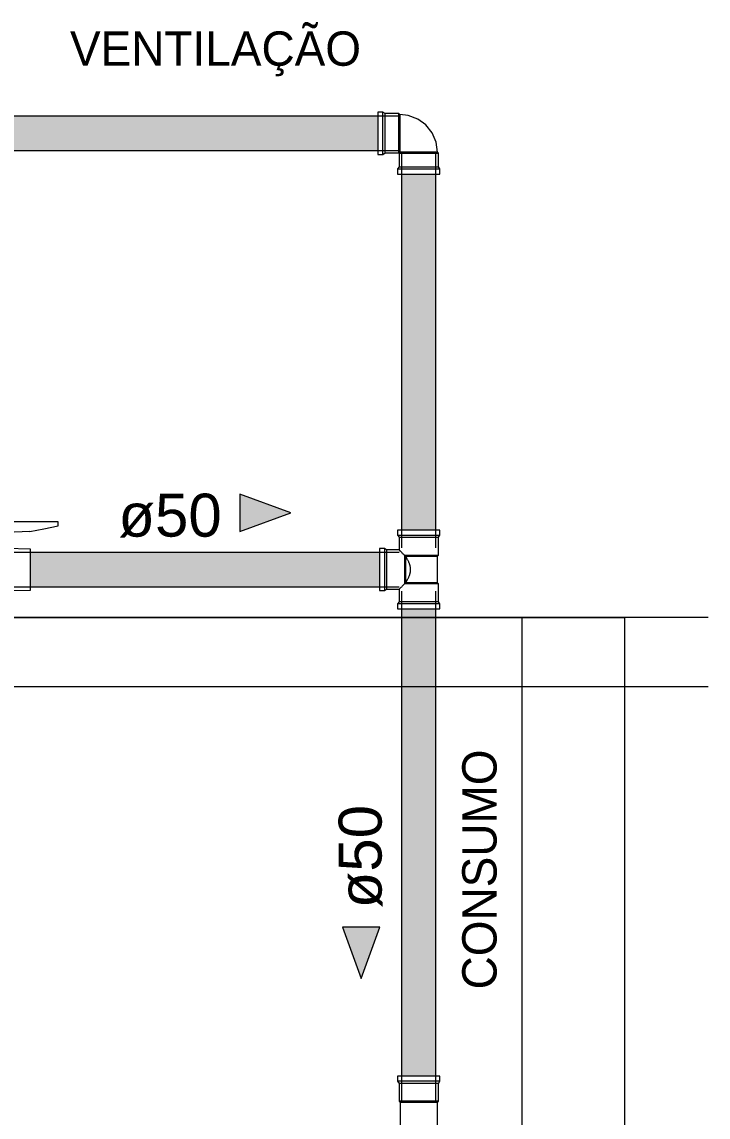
# Model space of a CAD drawing. Header units: metres. Extents: x -0.9 to 62, y -37.3 to 60.
# Drawn here: x 26.515 to 27.514, y 3.073 to 4.667 of the extents above; entities that cross this region are included whole.
import ezdxf

# ---------------------------------------------------------------- set-up
doc = ezdxf.new("R2010")
doc.units = ezdxf.units.M
for name, color, linetype, lineweight in [('A-DETL', 7, 'Continuous', 5), ('G-ANNO-TEXT', 7, 'Continuous', 5), ('P-PIPE', 7, 'Continuous', 5), ('P-PIPE-IDEN', 7, 'Continuous', 5)]:
    doc.layers.add(name, color=color, linetype=linetype, lineweight=lineweight)
doc.layers.add('A-FLOR', color=7, linetype='Continuous', lineweight=9, true_color=0x007f00)
doc.styles.add('Arial_3', font='arial.ttf', dxfattribs={"height": 0.0625})
doc.styles.add('Century Gothic_2', font='GOTHIC.TTF', dxfattribs={"height": 0.05})

# ---------------------------------------------------------------- blocks, each defined once
blk = doc.blocks.new('Te_Reducao - Agua Fria_Soldavel - MEP - Tigre - Standard-2111387-DD')
at = {"layer": 'P-PIPE'}
for p, q in [((45.405, 3.9274), (45.405, 3.9199)), ((45.4665, 3.9274), (45.405, 3.9274)), ((45.4665, 3.9199), (45.4665, 3.9274)), ((45.405, 3.9199), (45.4071, 3.9169)), ((45.405, 3.9199), (45.4665, 3.9199)), ((45.4071, 3.9169), (45.4071, 3.8987)), ((45.4071, 3.9169), (45.4644, 3.9169)), ((45.4644, 3.9169), (45.4665, 3.9199)), ((45.4644, 3.891), (45.4644, 3.9169)), ((45.3859, 3.9008), (45.3784, 3.9008)), ((45.3784, 3.9008), (45.3784, 3.8393)), ((45.3889, 3.8987), (45.3859, 3.9008)), ((45.3859, 3.9008), (45.3859, 3.8393)), ((45.4071, 3.8987), (45.3889, 3.8987)), ((45.3889, 3.8987), (45.3889, 3.8414)), ((45.4148, 3.891), (45.4148, 3.849)), ((45.4148, 3.891), (45.4644, 3.891)), ((45.4165, 3.8893), (45.4165, 3.8507)), ((45.4165, 3.8893), (45.4629, 3.8893)), ((45.4629, 3.8893), (45.4644, 3.891)), ((45.4629, 3.87), (45.4629, 3.8893)), ((45.4629, 3.8507), (45.4629, 3.87)), ((45.3859, 3.8393), (45.3889, 3.8414)), ((45.3889, 3.8414), (45.4071, 3.8414)), ((45.4071, 3.8414), (45.4071, 3.8231)), ((45.4644, 3.849), (45.4148, 3.849)), ((45.4629, 3.8507), (45.4165, 3.8507)), ((45.4644, 3.849), (45.4629, 3.8507)), ((45.4644, 3.8231), (45.4644, 3.849)), ((45.3784, 3.8393), (45.3859, 3.8393)), ((45.4071, 3.8231), (45.405, 3.8201)), ((45.405, 3.8201), (45.405, 3.8126)), ((45.4665, 3.8201), (45.405, 3.8201)), ((45.405, 3.8126), (45.4665, 3.8126)), ((45.4644, 3.8231), (45.4071, 3.8231)), ((45.4665, 3.8201), (45.4644, 3.8231)), ((45.4665, 3.8126), (45.4665, 3.8201))]:
    blk.add_line(p, q, dxfattribs=at)
for points, knots in [([(45.4148, 3.891), (45.4137, 3.8921), (45.4122, 3.8936), (45.4107, 3.8951), (45.4099, 3.8959), (45.4093, 3.8965), (45.4088, 3.897), (45.4083, 3.8975), (45.4074, 3.8984), (45.4072, 3.8987), (45.4071, 3.8987)], [0, 0, 0, 0, 0.25, 0.375, 0.4375, 0.5, 0.5625, 0.625, 0.75, 1, 1, 1, 1]), ([(45.4239, 3.87), (45.4238, 3.8712), (45.4237, 3.8731), (45.4233, 3.8751), (45.423, 3.8763), (45.4227, 3.8771), (45.4225, 3.878), (45.4221, 3.8791), (45.4215, 3.8804), (45.4207, 3.882), (45.4199, 3.8836), (45.4191, 3.8851), (45.418, 3.887), (45.4171, 3.8884), (45.4165, 3.8893)], [0, 0, 0, 0, 0.166667, 0.25, 0.291667, 0.333333, 0.375, 0.416667, 0.5, 0.583333, 0.666667, 0.75, 0.833333, 1, 1, 1, 1]), ([(45.4165, 3.8507), (45.4171, 3.8516), (45.418, 3.853), (45.4191, 3.8549), (45.4199, 3.8564), (45.4207, 3.858), (45.4215, 3.8596), (45.4221, 3.8609), (45.4225, 3.862), (45.4227, 3.8629), (45.423, 3.8637), (45.4233, 3.8649), (45.4237, 3.8669), (45.4238, 3.8688), (45.4239, 3.87)], [0, 0, 0, 0, 0.166667, 0.25, 0.333333, 0.416667, 0.5, 0.583333, 0.625, 0.666667, 0.708333, 0.75, 0.833333, 1, 1, 1, 1]), ([(45.4071, 3.8414), (45.4072, 3.8414), (45.4073, 3.8415), (45.4077, 3.8419), (45.4083, 3.8425), (45.4093, 3.8435), (45.4109, 3.845), (45.4126, 3.8469), (45.414, 3.8483), (45.4148, 3.849)], [0, 0, 0, 0, 0.166667, 0.25, 0.333333, 0.5, 0.666667, 0.833333, 1, 1, 1, 1])]:
    blk.add_open_spline(points, degree=3, knots=knots, dxfattribs=at)
for points in [[(45.4165, 3.8893), (45.4162, 3.8896), (45.4156, 3.8901), (45.4151, 3.8907), (45.4148, 3.891)], [(45.4148, 3.849), (45.4151, 3.8493), (45.4156, 3.8499), (45.4162, 3.8504), (45.4165, 3.8507)]]:
    blk.add_open_spline(points, degree=3, dxfattribs=at)
blk = doc.blocks.new('AF_Soldavel_Curva 45_90 - Standard-3705015-DD')
at = {"layer": 'P-PIPE'}
for p, q in [((45.405, 3.1328), (45.405, 3.1253)), ((45.4358, 3.1328), (45.405, 3.1328)), ((45.405, 3.1253), (45.4071, 3.1223)), ((45.4358, 3.1253), (45.405, 3.1253)), ((45.4665, 3.1328), (45.4358, 3.1328)), ((45.4665, 3.1253), (45.4358, 3.1253)), ((45.4644, 3.1223), (45.4665, 3.1253)), ((45.4665, 3.1253), (45.4665, 3.1328)), ((45.4071, 3.1223), (45.4071, 3.0964)), ((45.4358, 3.1223), (45.4071, 3.1223)), ((45.4644, 3.1223), (45.4358, 3.1223)), ((45.4644, 3.0964), (45.4644, 3.1223)), ((45.4071, 3.0964), (45.4086, 3.0947)), ((45.4358, 3.0964), (45.4071, 3.0964)), ((45.4358, 3.0947), (45.4086, 3.0947)), ((45.4644, 3.0964), (45.4358, 3.0964)), ((45.4629, 3.0947), (45.4358, 3.0947)), ((45.4629, 3.0947), (45.4644, 3.0964))]:
    blk.add_line(p, q, dxfattribs=at)
at = {"layer": 'P-PIPE', "flags": 128}
for points in [[(45.4086, 3.0947), (45.4086, 3.091), (45.4086, 3.0872), (45.4086, 3.0834), (45.4086, 3.0796), (45.4086, 3.0759), (45.4086, 3.0722), (45.4086, 3.0686), (45.4086, 3.0649), (45.4086, 3.0614), (45.4086, 3.0578), (45.4086, 3.0544), (45.4086, 3.051), (45.4086, 3.0477), (45.4086, 3.0444), (45.4086, 3.0412), (45.4086, 3.0382), (45.4086, 3.0352), (45.4086, 3.0323), (45.4086, 3.0295), (45.4086, 3.0268), (45.4086, 3.0242), (45.4086, 3.0217), (45.4086, 3.0194), (45.4086, 3.0171), (45.4086, 3.015), (45.4086, 3.013), (45.4086, 3.0112), (45.4086, 3.0095), (45.4086, 3.0079), (45.4086, 3.0064), (45.4086, 3.0051), (45.4086, 3.004), (45.4086, 3.003), (45.4086, 3.0021), (45.4086, 3.0014), (45.4086, 3.0008), (45.4086, 3.0004), (45.4086, 3.0001), (45.4086, 3), (45.4086, 3)], [(45.4629, 3), (45.4629, 3.0001), (45.4629, 3.0003), (45.4629, 3.0007), (45.4629, 3.0012), (45.4629, 3.0019), (45.4629, 3.0027), (45.4629, 3.0037), (45.4629, 3.0048), (45.4629, 3.0061), (45.4629, 3.0075), (45.4629, 3.009), (45.4629, 3.0107), (45.4629, 3.0125), (45.4629, 3.0145), (45.4629, 3.0165), (45.4629, 3.0187), (45.4629, 3.0211), (45.4629, 3.0235), (45.4629, 3.0261), (45.4629, 3.0287), (45.4629, 3.0315), (45.4629, 3.0344), (45.4629, 3.0373), (45.4629, 3.0404), (45.4629, 3.0436), (45.4629, 3.0468), (45.4629, 3.0501), (45.4629, 3.0535), (45.4629, 3.0569), (45.4629, 3.0604), (45.4629, 3.064), (45.4629, 3.0676), (45.4629, 3.0712), (45.4629, 3.0749), (45.4629, 3.0786), (45.4629, 3.0824), (45.4629, 3.0861), (45.4629, 3.0899), (45.4629, 3.0937), (45.4629, 3.0947)]]:
    blk.add_lwpolyline(points, dxfattribs=at)
at = {"layer": 'P-PIPE'}
for radius, start, end in [(0.0307, 152.6621, 270), (0.0307, 152.384, 168.025), (0.0308, 270, 27.1801), (0.0307, 11.975, 27.4803), (0.0308, 173.3147, 186.6915), (0.0287, 163.3874, 270), (0.0272, 178.1902, 270), (0.0286, 270, 16.3804), (0.0271, 354.6987, 1.7998), (0.0308, 353.3085, 6.6853), (0.0308, 191.9794, 228.0265), (0.0271, 270, 330), (0.0308, 311.9735, 348.0206), (0.0307, 233.3167, 246.6935), (0.0307, 251.9815, 270), (0.0307, 270, 288.0185), (0.0308, 293.3065, 306.6833)]:
    blk.add_arc((45.4358, 3), radius, start, end, dxfattribs=at)
blk = doc.blocks.new('AF_Registro Esfera VS Compacto - Soldável - 50 mm-3437326-DD')
at = {"layer": 'P-PIPE'}
for p, q in [((44.8108, 3.9396), (44.7965, 3.9396)), ((44.8327, 3.9396), (44.8108, 3.9396)), ((44.8108, 3.9283), (44.8108, 3.9396)), ((44.9108, 3.9396), (44.8327, 3.9396)), ((44.8327, 3.9283), (44.8327, 3.9396)), ((44.9108, 3.9334), (44.9108, 3.9396)), ((44.7788, 3.9334), (44.7788, 3.9236)), ((44.7788, 3.9236), (44.7941, 3.9236)), ((44.787, 3.9236), (44.7861, 3.9086)), ((44.8108, 3.9283), (44.7949, 3.9283)), ((44.8335, 3.9283), (44.8108, 3.9283)), ((44.8356, 3.9236), (44.8338, 3.9236)), ((44.8346, 3.9236), (44.8338, 3.9236)), ((44.8355, 3.9086), (44.8346, 3.9236)), ((44.8347, 3.9236), (44.8356, 3.9236)), ((44.8696, 3.9254), (44.836, 3.9238)), ((44.7856, 3.9086), (44.7856, 3.8867)), ((44.8108, 3.9086), (44.7856, 3.9086)), ((44.836, 3.9086), (44.8108, 3.9086)), ((44.836, 3.8867), (44.836, 3.9086)), ((44.7861, 3.9006), (44.7509, 3.8999)), ((44.7509, 3.8999), (44.7509, 3.8401)), ((44.7861, 3.8992), (44.7861, 3.9004)), ((44.7861, 3.8991), (44.7861, 3.8984)), ((44.7861, 3.8955), (44.7861, 3.8984)), ((44.7861, 3.8955), (44.7861, 3.8936)), ((44.7861, 3.8895), (44.7861, 3.8936)), ((44.7861, 3.8895), (44.7861, 3.8868)), ((44.8707, 3.8999), (44.8355, 3.9006)), ((44.8355, 3.9004), (44.8355, 3.8993)), ((44.8355, 3.8984), (44.8355, 3.8991)), ((44.8355, 3.8984), (44.8355, 3.8955)), ((44.8355, 3.8936), (44.8355, 3.8955)), ((44.8355, 3.8936), (44.8355, 3.8895)), ((44.8355, 3.8868), (44.8355, 3.8895)), ((44.8707, 3.8401), (44.8707, 3.8999)), ((44.7861, 3.8815), (44.7861, 3.8868)), ((44.7861, 3.8815), (44.7861, 3.8788)), ((44.7861, 3.8612), (44.7861, 3.8788)), ((44.8355, 3.8868), (44.8355, 3.8815)), ((44.8355, 3.8788), (44.8355, 3.8815)), ((44.8355, 3.8788), (44.8355, 3.8612)), ((44.7861, 3.8612), (44.7861, 3.8585)), ((44.7861, 3.8531), (44.7861, 3.8585)), ((44.8355, 3.8585), (44.8355, 3.8612)), ((44.8355, 3.8585), (44.8355, 3.8531)), ((44.7861, 3.8532), (44.7861, 3.8505)), ((44.7861, 3.8464), (44.7861, 3.8505)), ((44.7861, 3.8464), (44.7861, 3.8445)), ((44.7861, 3.8416), (44.7861, 3.8445)), ((44.7861, 3.8416), (44.7861, 3.8409)), ((44.8355, 3.8505), (44.8355, 3.8532)), ((44.8355, 3.8505), (44.8355, 3.8464)), ((44.8355, 3.8445), (44.8355, 3.8464)), ((44.8355, 3.8445), (44.8355, 3.8416)), ((44.8355, 3.8409), (44.8355, 3.8416)), ((44.7509, 3.8401), (44.7861, 3.8394)), ((44.7861, 3.8394), (44.7861, 3.8408)), ((44.8355, 3.8408), (44.8355, 3.8394)), ((44.8355, 3.8394), (44.8707, 3.8401))]:
    blk.add_line(p, q, dxfattribs=at)
at = {"layer": 'P-PIPE', "flags": 128}
for points in [[(44.7965, 3.9396), (44.7874, 3.9364), (44.7788, 3.9334)], [(44.8338, 3.9236), (44.8336, 3.9259), (44.8335, 3.9283)], [(44.836, 3.9238), (44.8358, 3.9237), (44.8356, 3.9236)], [(44.8356, 3.9236), (44.8358, 3.9237), (44.836, 3.9238)], [(44.8696, 3.9254), (44.8902, 3.9294), (44.9108, 3.9334)], [(44.7861, 3.9006), (44.7877, 3.9016), (44.7893, 3.9024), (44.791, 3.9033), (44.7927, 3.904), (44.7945, 3.9047), (44.7962, 3.9053), (44.798, 3.9059), (44.7998, 3.9064), (44.8016, 3.9068), (44.8035, 3.9071), (44.8053, 3.9074), (44.8072, 3.9075), (44.809, 3.9076), (44.8109, 3.9077), (44.8128, 3.9076), (44.8146, 3.9075), (44.8165, 3.9073), (44.8183, 3.9071), (44.8202, 3.9067), (44.822, 3.9063), (44.8238, 3.9058), (44.8256, 3.9053), (44.8273, 3.9046), (44.8291, 3.904), (44.8308, 3.9032), (44.8324, 3.9024), (44.8341, 3.9015), (44.8355, 3.9006)], [(44.8355, 3.8394), (44.8339, 3.8384), (44.8323, 3.8376), (44.8306, 3.8367), (44.8289, 3.836), (44.8271, 3.8353), (44.8254, 3.8347), (44.8236, 3.8341), (44.8218, 3.8336), (44.82, 3.8332), (44.8181, 3.8329), (44.8163, 3.8326), (44.8144, 3.8325), (44.8126, 3.8324), (44.8107, 3.8323), (44.8088, 3.8324), (44.807, 3.8325), (44.8051, 3.8327), (44.8033, 3.8329), (44.8014, 3.8333), (44.7996, 3.8337), (44.7978, 3.8342), (44.796, 3.8347), (44.7943, 3.8354), (44.7925, 3.836), (44.7908, 3.8368), (44.7892, 3.8376), (44.7875, 3.8385), (44.7861, 3.8394)]]:
    blk.add_lwpolyline(points, dxfattribs=at)
at = {"layer": 'P-PIPE'}
blk.add_open_spline([(44.7941, 3.9236), (44.7942, 3.9244), (44.7945, 3.9259), (44.7948, 3.9275), (44.7949, 3.9283)], degree=3, dxfattribs=at)
blk = doc.blocks.new('Joelho 45_90 - Agua Fria_Soldavel - MEP - Tigre - Standard-2081496-DD')
at = {"layer": 'P-PIPE'}
for p, q in [((45.3837, 4.5357), (45.3762, 4.5357)), ((45.3762, 4.5357), (45.3762, 4.4742)), ((45.3867, 4.5336), (45.3837, 4.5357)), ((45.3837, 4.4742), (45.3837, 4.5357)), ((45.4067, 4.5336), (45.3867, 4.5336)), ((45.3867, 4.4763), (45.3867, 4.5336)), ((45.4084, 4.5322), (45.4067, 4.5336)), ((45.4067, 4.5336), (45.4067, 4.4763)), ((45.4067, 4.4763), (45.4067, 4.5336)), ((45.4084, 4.4779), (45.4084, 4.5322)), ((45.4084, 4.5322), (45.4084, 4.4779)), ((45.3762, 4.4742), (45.3837, 4.4742)), ((45.3837, 4.4742), (45.3867, 4.4763)), ((45.3867, 4.4763), (45.4067, 4.4763)), ((45.4067, 4.4763), (45.4084, 4.4779)), ((45.4086, 4.4776), (45.4071, 4.4759)), ((45.4071, 4.4759), (45.4644, 4.4759)), ((45.4071, 4.4759), (45.4071, 4.4559)), ((45.4644, 4.4759), (45.4071, 4.4759)), ((45.4629, 4.4776), (45.4086, 4.4776)), ((45.4086, 4.4776), (45.4629, 4.4776)), ((45.4644, 4.4759), (45.4629, 4.4776)), ((45.4644, 4.4559), (45.4644, 4.4759)), ((45.4071, 4.4559), (45.405, 4.4529)), ((45.405, 4.4529), (45.405, 4.4454)), ((45.405, 4.4529), (45.4665, 4.4529)), ((45.4071, 4.4559), (45.4644, 4.4559)), ((45.4665, 4.4529), (45.4644, 4.4559)), ((45.4665, 4.4454), (45.4665, 4.4529)), ((45.405, 4.4454), (45.4665, 4.4454))]:
    blk.add_line(p, q, dxfattribs=at)
at = {"layer": 'P-PIPE', "flags": 128}
for points in [[(45.4629, 4.4776), (45.461, 4.4921), (45.4552, 4.5056), (45.4461, 4.517), (45.4342, 4.5256), (45.4205, 4.5308), (45.4084, 4.5322)], [(45.4084, 4.4779), (45.4086, 4.4777), (45.4086, 4.4776)]]:
    blk.add_lwpolyline(points, dxfattribs=at)
blk = doc.blocks.new('Anotacao_Tuboseta - Fluxo 1-2612753-DD')
at = {"layer": 'P-PIPE-IDEN'}
blk.add_hatch(color=256, dxfattribs=at).paths.add_polyline_path([(45.1754, 3.9254), (45.1754, 3.9795), (45.2497, 3.9524)])
for p, q in [((45.2497, 3.9524), (45.1754, 3.9795)), ((45.1754, 3.9795), (45.1754, 3.9254)), ((45.1754, 3.9254), (45.2497, 3.9524))]:
    blk.add_line(p, q, dxfattribs=at)
blk = doc.blocks.new('Anotacao_Tuboseta - Fluxo 2-2612755-DD')
at = {"layer": 'P-PIPE-IDEN'}
blk.add_hatch(color=256, dxfattribs=at).paths.add_polyline_path([(45.3908, 2.3284), (45.3637, 2.2541), (45.3367, 2.3284)])
for p, q in [((45.3908, 2.3284), (45.3367, 2.3284)), ((45.3367, 2.3284), (45.3637, 2.2541)), ((45.3637, 2.2541), (45.3908, 2.3284))]:
    blk.add_line(p, q, dxfattribs=at)

msp = doc.modelspace()

# ---------------------------------------------------------------- hatches: boundary and pattern name
at = {"layer": 'P-PIPE', "true_color": 0x00ffff}
for points in [[(26.9628, 4.505), (27.0332, 4.505), (27.0332, 4.53), (26.4678, 4.53), (26.4678, 4.505), (26.8527, 4.505)], [(26.4678, 4.48), (27.0332, 4.4802), (27.0332, 4.505), (26.4678, 4.505), (26.4678, 4.4809)], [(27.0678, 3.9274), (27.0928, 3.9274), (27.0928, 4.4454), (27.0678, 4.4454), (27.0678, 4.2297)], [(27.0995, 3.9274), (27.1178, 3.9274), (27.1177, 4.4454), (27.0928, 4.4454), (27.0928, 3.9274), (27.0992, 3.9274)], [(27.0179, 3.87), (27.0354, 3.87), (27.0354, 3.895), (26.5277, 3.895), (26.5277, 3.87), (26.9628, 3.87)], [(26.9628, 3.845), (27.0354, 3.845), (27.0354, 3.87), (26.5277, 3.87), (26.5277, 3.845), (26.8527, 3.845)], [(27.068, 3.1328), (27.0928, 3.1328), (27.0926, 3.8126), (27.0678, 3.8126), (27.0678, 3.1328)], [(27.0995, 3.1328), (27.1178, 3.1328), (27.1177, 3.8126), (27.0928, 3.8126), (27.0928, 3.1328), (27.0992, 3.1328)]]:
    msp.add_hatch(color=4, dxfattribs=at).paths.add_polyline_path(points)

# ---------------------------------------------------------------- linework, layer by layer
at = {"layer": 'A-DETL', "color": 9, "true_color": 0xc0c0c0}
for p, q in [((24.0928, 3.8), (27.3928, 3.8)), ((27.2428, 3.8), (27.2428, 0)), ((27.3928, 0), (27.3928, 3.8)), ((24.2428, 3.7), (27.2428, 3.7))]:
    msp.add_line(p, q, dxfattribs=at)
at = {"layer": 'A-FLOR', "color": 9, "true_color": 0xaad4aa}
for p, q in [((27.5138, 3.8), (24.0428, 3.8)), ((24.0428, 3.7), (27.5138, 3.7))]:
    msp.add_line(p, q, dxfattribs=at)
at = {"layer": 'P-PIPE'}
for p, q in [((27.0637, 4.53), (26.4678, 4.53)), ((26.4678, 4.48), (27.0637, 4.48)), ((27.0678, 4.4759), (27.0678, 3.9015)), ((27.1178, 3.9015), (27.1178, 4.4759)), ((27.0643, 3.895), (26.4995, 3.895)), ((26.4995, 3.845), (27.0643, 3.845)), ((27.0678, 3.8385), (27.0678, 3.0964)), ((27.1178, 3.0964), (27.1178, 3.8385))]:
    msp.add_line(p, q, dxfattribs=at)

# ---------------------------------------------------------------- block references
for name in ['Joelho 45_90 - Agua Fria_Soldavel - MEP - Tigre - Standard-2081496-DD', 'AF_Registro Esfera VS Compacto - Soldável - 50 mm-3437326-DD', 'Te_Reducao - Agua Fria_Soldavel - MEP - Tigre - Standard-2111387-DD', 'AF_Soldavel_Curva 45_90 - Standard-3705015-DD']:
    msp.add_blockref(name, (-18.343, 0), dxfattribs=at)
at = {"layer": 'P-PIPE-IDEN'}
for name, p in [('Anotacao_Tuboseta - Fluxo 1-2612753-DD', (-18.343, 0)), ('Anotacao_Tuboseta - Fluxo 2-2612755-DD', (-18.3548, 1.021))]:
    msp.add_blockref(name, p, dxfattribs=at)

# ---------------------------------------------------------------- texts
at = {"layer": 'G-ANNO-TEXT', "insert": (26.5852, 4.6531), "char_height": 0.05, "width": 0.52711, "attachment_point": 1, "style": 'Century Gothic_2'}
msp.add_mtext('VENTILAÇÃO', dxfattribs=at)
at = {"layer": 'G-ANNO-TEXT', "insert": (27.156, 3.259), "char_height": 0.05, "width": 0.462975, "attachment_point": 1, "rotation": 90, "style": 'Century Gothic_2'}
msp.add_mtext('CONSUMO', dxfattribs=at)
at = {"layer": 'P-PIPE-IDEN', "insert": (26.6556, 3.9804), "char_height": 0.0625, "width": 0.18038, "attachment_point": 1, "style": 'Arial_3'}
msp.add_mtext('ø50', dxfattribs=at)
at = {"layer": 'P-PIPE-IDEN', "insert": (26.9762, 3.377), "char_height": 0.0625, "width": 0.18038, "attachment_point": 1, "rotation": 90, "style": 'Arial_3'}
msp.add_mtext('ø50', dxfattribs=at)

doc.saveas('drawing.dxf')
